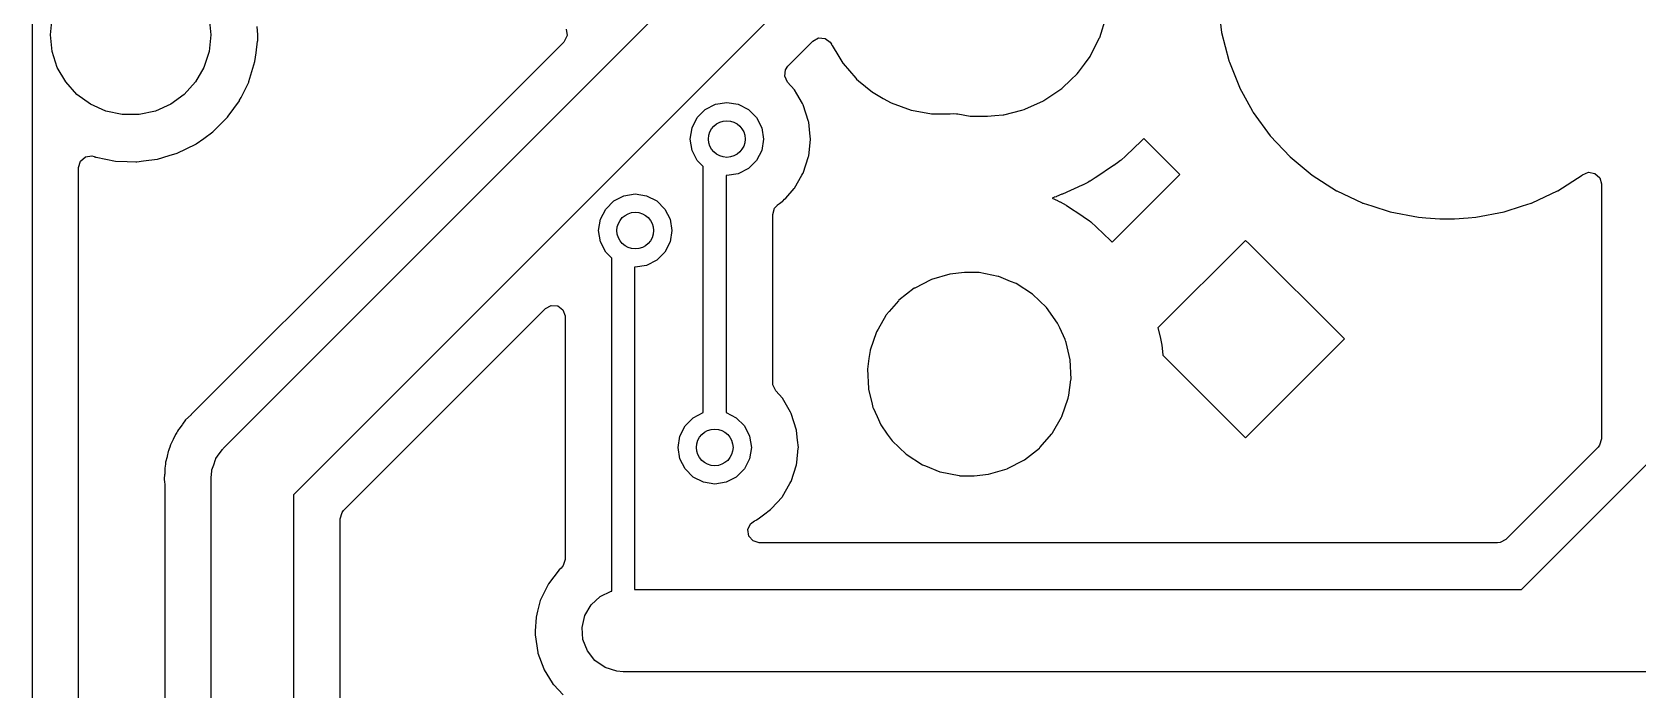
# Model space of a CAD drawing. Extents: x 124.5 to 210, y -114.5 to -26.5.
# Drawn here: x 144.04 to 161.58, y -67.15 to -59.97 of the extents above; entities that cross this region are included whole.
import ezdxf

# ---------------------------------------------------------------- set-up
doc = ezdxf.new("R2010")
doc.units = 0
doc.layers.add('BLACK', color=7, linetype='CONTINUOUS')

msp = doc.modelspace()

# ---------------------------------------------------------------- linework, layer by layer
at = {"layer": 'BLACK', "linetype": 'CONTINUOUS'}
for p, q in [((146.132, -64.5118), (154.002, -56.6418)), ((144.044, -56.9292), (144.044, -68.2469)), ((154.506, -57.41), (146.9, -65.0164)), ((155.706, -60.0224), (155.776, -59.7982)), ((156.998, -59.6574), (157.037, -59.9698)), ((144.244, -59.994), (144.263, -59.8118)), ((145.977, -59.8118), (145.996, -59.994)), ((146.51, -59.994), (146.502, -59.9044)), ((149.876, -59.9322), (149.887, -60.0024)), ((157.037, -59.9698), (157.115, -60.2748)), ((144.263, -60.1762), (144.244, -59.994)), ((145.996, -59.994), (145.977, -60.1762)), ((146.491, -60.1909), (146.507, -60.0652)), ((146.507, -60.0652), (146.508, -60.0619)), ((146.507, -60.0652), (146.507, -60.0652)), ((146.508, -60.0619), (146.509, -60.0208)), ((146.509, -59.9974), (146.51, -59.994)), ((146.509, -60.0208), (146.509, -59.9974)), ((146.509, -59.9974), (146.509, -59.9974)), ((149.851, -60.0736), (147.815, -62.1091)), ((149.857, -60.067), (149.851, -60.0736)), ((149.887, -60.0024), (149.857, -60.067)), ((152.299, -60.3365), (152.572, -60.0631)), ((152.572, -60.0631), (152.635, -60.0291)), ((152.635, -60.0291), (152.706, -60.0342)), ((152.706, -60.0342), (152.762, -60.0767)), ((152.762, -60.0767), (152.774, -60.0969)), ((152.774, -60.0969), (152.774, -60.0965)), ((152.774, -60.0965), (152.777, -60.1013)), ((152.777, -60.1013), (152.779, -60.1062)), ((152.779, -60.1062), (152.782, -60.1108)), ((152.782, -60.1108), (152.782, -60.1108)), ((152.782, -60.1108), (152.855, -60.2317)), ((155.609, -60.2137), (155.704, -60.0271)), ((155.704, -60.0271), (155.706, -60.0224)), ((155.704, -60.0271), (155.704, -60.0271)), ((144.319, -60.3504), (144.263, -60.1762)), ((145.977, -60.1762), (145.921, -60.3504)), ((146.412, -60.5055), (146.478, -60.2876)), ((146.478, -60.2876), (146.491, -60.1909)), ((152.855, -60.2317), (152.898, -60.3033)), ((152.898, -60.3033), (152.902, -60.3073)), ((152.902, -60.3073), (153.041, -60.4677)), ((155.472, -60.4041), (155.539, -60.3135)), ((155.539, -60.3135), (155.6, -60.2317)), ((155.6, -60.2317), (155.609, -60.2137)), ((157.115, -60.2748), (157.117, -60.2785)), ((157.117, -60.2785), (157.117, -60.2785)), ((157.117, -60.2785), (157.122, -60.2926)), ((157.122, -60.2926), (157.231, -60.5676)), ((144.411, -60.5091), (144.319, -60.3504)), ((144.534, -60.6452), (144.411, -60.5091)), ((145.829, -60.5091), (145.706, -60.6452)), ((145.921, -60.3504), (145.829, -60.5091)), ((146.327, -60.678), (146.41, -60.5102)), ((146.41, -60.5102), (146.412, -60.5055)), ((146.41, -60.5102), (146.41, -60.5102)), ((152.264, -60.4459), (152.272, -60.3755)), ((152.294, -60.5099), (152.264, -60.4459)), ((152.272, -60.3755), (152.299, -60.3365)), ((152.372, -60.5955), (152.294, -60.5099)), ((153.041, -60.4677), (153.049, -60.4774)), ((153.049, -60.4774), (153.071, -60.4954)), ((153.071, -60.4954), (153.224, -60.6202)), ((155.295, -60.5774), (155.39, -60.4867)), ((155.39, -60.4867), (155.46, -60.42)), ((155.46, -60.42), (155.472, -60.4041)), ((144.682, -60.7529), (144.534, -60.6452)), ((145.706, -60.6452), (145.558, -60.7529)), ((146.311, -60.7097), (146.327, -60.678)), ((152.397, -60.6404), (152.372, -60.5955)), ((152.457, -60.7435), (152.397, -60.6404)), ((153.224, -60.6202), (153.224, -60.6202)), ((153.224, -60.6202), (153.228, -60.6236)), ((153.228, -60.6236), (153.232, -60.6263)), ((153.232, -60.6263), (153.232, -60.6263)), ((153.232, -60.6263), (153.341, -60.6883)), ((155.095, -60.7132), (155.29, -60.5821)), ((155.29, -60.5821), (155.295, -60.5774)), ((157.231, -60.5676), (157.233, -60.571)), ((157.233, -60.571), (157.233, -60.571)), ((157.233, -60.571), (157.374, -60.8276)), ((144.849, -60.8274), (144.682, -60.7529)), ((145.028, -60.8655), (144.849, -60.8274)), ((145.391, -60.8274), (145.212, -60.8655)), ((145.558, -60.7529), (145.391, -60.8274)), ((146.186, -60.8835), (146.308, -60.7139)), ((146.308, -60.7139), (146.311, -60.7097)), ((151.309, -60.8973), (151.397, -60.8089)), ((151.397, -60.8089), (151.509, -60.752)), ((151.509, -60.752), (151.632, -60.7325)), ((151.632, -60.7325), (151.756, -60.752)), ((151.756, -60.752), (151.868, -60.8089)), ((151.868, -60.8089), (151.956, -60.8973)), ((152.467, -60.7609), (152.457, -60.7435)), ((152.526, -60.9425), (152.467, -60.7609)), ((153.341, -60.6883), (153.428, -60.7377)), ((153.428, -60.7377), (153.645, -60.8163)), ((153.645, -60.8163), (153.65, -60.8173)), ((153.65, -60.8173), (153.65, -60.8173)), ((153.65, -60.8173), (153.868, -60.8566)), ((153.868, -60.8566), (153.868, -60.8566)), ((153.868, -60.8566), (153.872, -60.8574)), ((153.872, -60.8574), (153.889, -60.8582)), ((153.889, -60.8582), (153.894, -60.8584)), ((153.894, -60.8584), (153.894, -60.8584)), ((153.894, -60.8584), (153.896, -60.8585)), ((153.896, -60.8585), (154.058, -60.8585)), ((154.058, -60.8585), (154.071, -60.8574)), ((154.071, -60.8574), (154.109, -60.8542)), ((154.109, -60.8542), (154.142, -60.8557)), ((154.142, -60.8557), (154.156, -60.8583)), ((154.156, -60.8583), (154.289, -60.8823)), ((154.659, -60.8673), (154.856, -60.8163)), ((154.856, -60.8163), (154.881, -60.8097)), ((154.881, -60.8097), (154.886, -60.8075)), ((154.886, -60.8075), (155.09, -60.7154)), ((154.886, -60.8075), (154.886, -60.8075)), ((155.09, -60.7154), (155.095, -60.7132)), ((155.09, -60.7154), (155.09, -60.7154)), ((157.374, -60.8276), (157.383, -60.8435)), ((157.383, -60.8435), (157.568, -61.0982)), ((145.212, -60.8655), (145.028, -60.8655)), ((146.017, -61.0553), (146.178, -60.8946)), ((146.178, -60.8946), (146.186, -60.8835)), ((151.232, -61.1325), (151.252, -61.0089)), ((151.252, -61.0089), (151.309, -60.8973)), ((151.956, -60.8973), (152.013, -61.0089)), ((152.013, -61.0089), (152.032, -61.1325)), ((152.527, -60.9491), (152.526, -60.9425)), ((152.539, -61.067), (152.527, -60.9491)), ((152.527, -60.9491), (152.527, -60.9491)), ((154.289, -60.8823), (154.293, -60.8825)), ((154.293, -60.8825), (154.293, -60.8825)), ((154.293, -60.8825), (154.312, -60.8834)), ((154.312, -60.8834), (154.312, -60.8834)), ((154.312, -60.8834), (154.314, -60.8835)), ((154.314, -60.8835), (154.479, -60.8835)), ((154.479, -60.8835), (154.56, -60.8766)), ((154.56, -60.8766), (154.649, -60.8691)), ((154.649, -60.8691), (154.654, -60.8687)), ((154.649, -60.8691), (154.649, -60.8691)), ((154.654, -60.8687), (154.659, -60.8673)), ((154.659, -60.8673), (154.659, -60.8673)), ((145.627, -61.2877), (145.832, -61.1876)), ((145.832, -61.1876), (145.836, -61.1846)), ((145.836, -61.1846), (145.919, -61.1253)), ((145.836, -61.1846), (145.836, -61.1846)), ((145.919, -61.1253), (146.017, -61.0553)), ((151.252, -61.2561), (151.232, -61.1325)), ((152.032, -61.1325), (152.013, -61.2561)), ((152.527, -61.3158), (152.545, -61.139)), ((152.546, -61.1325), (152.539, -61.067)), ((152.545, -61.139), (152.546, -61.1325)), ((156.16, -61.1537), (155.99, -61.3158)), ((156.164, -61.15), (156.16, -61.1537)), ((156.187, -61.1253), (156.164, -61.15)), ((156.582, -61.5197), (156.187, -61.1253)), ((157.568, -61.0982), (157.784, -61.3278)), ((144.552, -61.4426), (144.572, -61.3745)), ((144.572, -61.3745), (144.626, -61.328)), ((144.626, -61.328), (144.696, -61.3179)), ((144.696, -61.3179), (144.723, -61.3249)), ((144.723, -61.3249), (144.727, -61.3265)), ((144.727, -61.3265), (144.732, -61.3284)), ((144.732, -61.3284), (144.737, -61.3294)), ((144.737, -61.3294), (144.737, -61.3294)), ((144.737, -61.3294), (144.742, -61.3303)), ((144.742, -61.3303), (144.955, -61.3738)), ((144.955, -61.3738), (145.083, -61.3785)), ((145.083, -61.3785), (145.178, -61.3819)), ((145.178, -61.3819), (145.178, -61.3819)), ((145.178, -61.3819), (145.183, -61.3821)), ((145.183, -61.3821), (145.188, -61.3815)), ((145.188, -61.3815), (145.26, -61.3722)), ((145.188, -61.3815), (145.188, -61.3815)), ((145.26, -61.3722), (145.409, -61.3532)), ((145.409, -61.3532), (145.414, -61.3517)), ((145.414, -61.3517), (145.54, -61.3138)), ((145.414, -61.3517), (145.414, -61.3517)), ((145.54, -61.3138), (145.627, -61.2877)), ((151.309, -61.3676), (151.252, -61.2561)), ((151.375, -61.4337), (151.309, -61.3676)), ((151.956, -61.3676), (151.868, -61.4561)), ((152.013, -61.2561), (151.956, -61.3676)), ((152.467, -61.504), (152.526, -61.3224)), ((152.526, -61.3224), (152.527, -61.3158)), ((155.913, -61.382), (155.861, -61.4202)), ((155.917, -61.3787), (155.913, -61.382)), ((155.933, -61.3653), (155.917, -61.3787)), ((155.938, -61.3619), (155.933, -61.3653)), ((155.986, -61.3194), (155.938, -61.3619)), ((155.99, -61.3158), (155.986, -61.3194)), ((157.784, -61.3278), (158.026, -61.5285)), ((144.552, -67.9811), (144.552, -61.4426)), ((151.375, -64.1203), (151.375, -61.4337)), ((151.632, -61.5325), (151.625, -61.5313)), ((151.625, -61.5313), (151.625, -64.1203)), ((151.756, -61.5129), (151.632, -61.5325)), ((151.868, -61.4561), (151.756, -61.5129)), ((152.372, -61.6694), (152.453, -61.5285)), ((152.453, -61.5285), (152.464, -61.5097)), ((152.464, -61.5097), (152.467, -61.504)), ((152.464, -61.5097), (152.464, -61.5097)), ((155.657, -61.5573), (155.602, -61.591)), ((155.662, -61.5544), (155.657, -61.5573)), ((155.856, -61.4232), (155.662, -61.5544)), ((155.843, -62.2591), (156.582, -61.5197)), ((155.861, -61.4202), (155.856, -61.4232)), ((158.026, -61.5285), (158.292, -61.6972)), ((160.708, -61.6972), (160.974, -61.5285)), ((160.974, -61.5285), (160.977, -61.526)), ((160.977, -61.526), (160.979, -61.5241)), ((160.977, -61.526), (160.977, -61.526)), ((160.979, -61.5241), (160.98, -61.5238)), ((160.98, -61.5237), (161.044, -61.4961)), ((160.98, -61.5238), (160.98, -61.5236)), ((160.98, -61.5236), (160.98, -61.5237)), ((161.044, -61.4961), (161.114, -61.5078)), ((161.114, -61.5078), (161.167, -61.5555)), ((161.167, -61.5555), (161.185, -61.6212)), ((150.509, -61.752), (150.632, -61.7325)), ((150.632, -61.7325), (150.756, -61.752)), ((152.275, -61.7766), (152.367, -61.6743)), ((152.367, -61.6743), (152.372, -61.6694)), ((152.367, -61.6743), (152.367, -61.6743)), ((155.293, -61.7363), (155.233, -61.7603)), ((155.298, -61.7342), (155.293, -61.7363)), ((155.512, -61.6378), (155.298, -61.7342)), ((155.517, -61.6355), (155.512, -61.6378)), ((155.574, -61.6065), (155.517, -61.6355)), ((155.579, -61.604), (155.574, -61.6065)), ((155.598, -61.5937), (155.579, -61.604)), ((155.602, -61.591), (155.598, -61.5937)), ((158.292, -61.6972), (158.296, -61.6989)), ((158.296, -61.6989), (158.296, -61.6989)), ((158.296, -61.6989), (158.573, -61.8296)), ((160.427, -61.8296), (160.704, -61.6989)), ((160.704, -61.6989), (160.708, -61.6972)), ((160.704, -61.6989), (160.704, -61.6989)), ((161.185, -61.6212), (161.185, -64.4069)), ((150.252, -62.0089), (150.309, -61.8973)), ((150.309, -61.8973), (150.397, -61.8089)), ((150.397, -61.8089), (150.509, -61.752)), ((150.756, -61.752), (150.868, -61.8089)), ((150.868, -61.8089), (150.956, -61.8973)), ((150.956, -61.8973), (151.013, -62.0089)), ((152.133, -61.9556), (152.154, -61.8875)), ((152.154, -61.8875), (152.185, -61.8537)), ((152.185, -61.8537), (152.187, -61.8526)), ((152.187, -61.8526), (152.208, -61.8373)), ((152.208, -61.8373), (152.238, -61.8152)), ((152.238, -61.8152), (152.244, -61.8113)), ((152.238, -61.8152), (152.238, -61.8152)), ((152.244, -61.8113), (152.263, -61.7894)), ((152.263, -61.7894), (152.275, -61.7766)), ((155.203, -61.7709), (155.184, -61.7766)), ((155.184, -61.7766), (155.243, -61.8035)), ((155.208, -61.7692), (155.203, -61.7709)), ((155.228, -61.7621), (155.208, -61.7692)), ((155.233, -61.7603), (155.228, -61.7621)), ((155.243, -61.8035), (155.248, -61.8061)), ((155.248, -61.8061), (155.269, -61.8171)), ((155.269, -61.8171), (155.275, -61.82)), ((155.275, -61.82), (155.337, -61.8564)), ((155.337, -61.8564), (155.342, -61.8595)), ((155.342, -61.8595), (155.52, -61.9743)), ((158.573, -61.8296), (158.573, -61.8296)), ((158.573, -61.8296), (158.577, -61.8313)), ((158.577, -61.8313), (158.581, -61.8325)), ((158.581, -61.8325), (158.581, -61.8325)), ((158.581, -61.8325), (158.676, -61.8636)), ((158.676, -61.8636), (158.876, -61.9286)), ((160.124, -61.9286), (160.324, -61.8636)), ((160.324, -61.8636), (160.419, -61.8325)), ((160.419, -61.8325), (160.423, -61.8313)), ((160.419, -61.8325), (160.419, -61.8325)), ((160.423, -61.8313), (160.427, -61.8296)), ((160.427, -61.8296), (160.427, -61.8296)), ((150.232, -62.1325), (150.252, -62.0089)), ((151.013, -62.0089), (151.032, -62.1325)), ((152.133, -63.7975), (152.133, -61.9556)), ((155.52, -61.9743), (155.525, -61.9776)), ((155.525, -61.9776), (155.584, -62.0198)), ((155.584, -62.0198), (155.589, -62.0234)), ((155.589, -62.0234), (155.608, -62.0382)), ((155.608, -62.0382), (155.612, -62.042)), ((155.612, -62.042), (155.667, -62.0896)), ((155.667, -62.0896), (155.671, -62.0936)), ((158.876, -61.9286), (159.186, -61.9876)), ((159.186, -61.9876), (159.269, -61.9928)), ((159.269, -61.9928), (159.419, -62.0023)), ((159.419, -62.0023), (159.419, -62.0023)), ((159.419, -62.0023), (159.421, -62.0024)), ((159.421, -62.0024), (159.579, -62.0024)), ((159.579, -62.0024), (159.581, -62.0023)), ((159.581, -62.0023), (159.731, -61.9928)), ((159.581, -62.0023), (159.581, -62.0023)), ((159.731, -61.9928), (159.814, -61.9876)), ((159.814, -61.9876), (160.124, -61.9286)), ((147.815, -62.1091), (145.783, -64.1412)), ((150.252, -62.2561), (150.232, -62.1325)), ((150.309, -62.3676), (150.252, -62.2561)), ((151.013, -62.2561), (150.956, -62.3676)), ((151.032, -62.1325), (151.013, -62.2561)), ((155.671, -62.0936), (155.824, -62.2399)), ((155.824, -62.2399), (155.828, -62.2442)), ((155.828, -62.2442), (155.843, -62.2591)), ((157.296, -62.2401), (156.341, -63.1942)), ((157.334, -62.2717), (157.296, -62.2401)), ((150.375, -62.4337), (150.309, -62.3676)), ((150.375, -66.0688), (150.375, -62.4337)), ((150.956, -62.3676), (150.868, -62.4561)), ((158.378, -63.3158), (157.334, -62.2717)), ((150.632, -62.5325), (150.625, -62.5313)), ((150.625, -62.5313), (150.625, -66.05)), ((150.756, -62.5129), (150.632, -62.5325)), ((150.868, -62.4561), (150.756, -62.5129)), ((154.069, -62.6065), (153.866, -62.6661)), ((154.227, -62.5915), (154.069, -62.6065)), ((154.383, -62.5915), (154.227, -62.5915)), ((154.389, -62.5918), (154.383, -62.5915)), ((154.596, -62.6323), (154.389, -62.5918)), ((153.678, -62.7629), (153.512, -62.8936)), ((153.684, -62.7602), (153.678, -62.7629)), ((153.861, -62.6688), (153.684, -62.7602)), ((153.684, -62.7602), (153.684, -62.7602)), ((153.866, -62.6661), (153.861, -62.6688)), ((153.861, -62.6688), (153.861, -62.6688)), ((154.602, -62.6346), (154.596, -62.6323)), ((154.732, -62.6872), (154.602, -62.6346)), ((154.602, -62.6346), (154.602, -62.6346)), ((154.792, -62.7114), (154.732, -62.6872)), ((154.97, -62.8261), (154.792, -62.7114)), ((149.651, -62.9841), (149.714, -62.9501)), ((149.714, -62.9501), (149.785, -62.9552)), ((149.785, -62.9552), (149.841, -62.9977)), ((153.508, -62.8981), (153.406, -63.0156)), ((153.512, -62.8936), (153.508, -62.8981)), ((153.508, -62.8981), (153.508, -62.8981)), ((155.123, -62.9724), (154.97, -62.8261)), ((147.445, -65.1901), (149.651, -62.9841)), ((149.841, -62.9977), (149.866, -63.0642)), ((149.866, -63.0642), (149.867, -63.0732)), ((149.867, -63.0732), (149.867, -65.7226)), ((153.37, -63.0586), (153.284, -63.2079)), ((153.373, -63.0534), (153.37, -63.0585)), ((153.37, -63.0585), (153.37, -63.0586)), ((153.406, -63.0156), (153.373, -63.0534)), ((155.245, -63.1449), (155.123, -62.9724)), ((153.268, -63.2365), (153.198, -63.4363)), ((153.284, -63.2079), (153.268, -63.2365)), ((155.248, -63.1504), (155.245, -63.1449)), ((155.268, -63.1942), (155.248, -63.1504)), ((155.326, -63.3224), (155.268, -63.1942)), ((156.341, -63.1942), (156.368, -63.3055)), ((156.368, -63.3055), (156.369, -63.3114)), ((156.369, -63.3114), (156.383, -63.3826)), ((157.299, -64.3948), (158.378, -63.3158)), ((153.197, -63.4422), (153.185, -63.5293)), ((153.198, -63.4363), (153.197, -63.4422)), ((153.197, -63.4422), (153.197, -63.4422)), ((155.333, -63.3375), (155.326, -63.3224)), ((155.334, -63.3433), (155.333, -63.3375)), ((155.337, -63.3528), (155.334, -63.3433)), ((155.334, -63.3433), (155.334, -63.3433)), ((155.382, -63.5431), (155.337, -63.3528)), ((156.383, -63.3826), (156.384, -63.3885)), ((156.384, -63.3885), (156.387, -63.4122)), ((156.387, -63.4122), (156.388, -63.4181)), ((156.388, -63.4181), (156.395, -63.4902)), ((156.395, -63.4902), (156.395, -63.4909)), ((156.395, -63.4909), (157.299, -64.3948)), ((153.185, -63.5293), (153.168, -63.6456)), ((153.168, -63.6456), (153.178, -63.8569)), ((155.392, -63.7544), (155.382, -63.5431)), ((152.135, -63.8178), (152.133, -63.7975)), ((152.166, -63.8818), (152.135, -63.8178)), ((155.367, -63.9278), (155.391, -63.7603)), ((155.391, -63.7603), (155.392, -63.7544)), ((155.391, -63.7603), (155.391, -63.7603)), ((152.239, -63.9631), (152.166, -63.8818)), ((152.283, -64.0393), (152.239, -63.9631)), ((153.178, -63.8569), (153.179, -63.8627)), ((153.179, -63.8627), (153.179, -63.8627)), ((153.179, -63.8627), (153.219, -64.0282)), ((155.292, -64.1635), (155.362, -63.9637)), ((155.362, -63.9637), (155.367, -63.9278)), ((145.781, -64.1437), (145.721, -64.2005)), ((145.783, -64.1412), (145.781, -64.1437)), ((151.176, -64.2649), (151.265, -64.1764)), ((151.265, -64.1764), (151.375, -64.1203)), ((151.625, -64.1203), (151.735, -64.1764)), ((151.735, -64.1764), (151.824, -64.2649)), ((152.327, -64.1156), (152.283, -64.0393)), ((152.335, -64.1284), (152.327, -64.1156)), ((152.394, -64.3101), (152.335, -64.1284)), ((153.219, -64.0282), (153.227, -64.0625)), ((153.227, -64.0625), (153.23, -64.068)), ((153.23, -64.068), (153.23, -64.068)), ((153.23, -64.068), (153.273, -64.1635)), ((153.273, -64.1635), (153.315, -64.2551)), ((155.19, -64.3414), (155.289, -64.1687)), ((155.289, -64.1687), (155.292, -64.1635)), ((145.606, -64.3658), (145.586, -64.4128)), ((145.609, -64.36), (145.606, -64.3658)), ((145.625, -64.3377), (145.609, -64.36)), ((145.633, -64.3238), (145.625, -64.3377)), ((145.643, -64.3053), (145.633, -64.3238)), ((145.646, -64.2996), (145.643, -64.3053)), ((145.643, -64.3053), (145.643, -64.3053)), ((145.682, -64.255), (145.646, -64.2996)), ((145.688, -64.2477), (145.682, -64.255)), ((145.721, -64.2005), (145.688, -64.2477)), ((151.12, -64.3764), (151.176, -64.2649)), ((151.824, -64.2649), (151.88, -64.3764)), ((152.394, -64.3166), (152.394, -64.3101)), ((152.405, -64.4212), (152.394, -64.3166)), ((152.394, -64.3166), (152.394, -64.3166)), ((153.315, -64.2551), (153.385, -64.3538)), ((153.385, -64.3538), (153.427, -64.4128)), ((155.052, -64.5019), (155.183, -64.3512)), ((155.183, -64.3512), (155.187, -64.3466)), ((155.187, -64.3466), (155.19, -64.3415)), ((155.19, -64.3415), (155.19, -64.3414)), ((145.53, -64.5449), (145.52, -64.5951)), ((145.532, -64.5387), (145.53, -64.5449)), ((145.53, -64.5449), (145.53, -64.5449)), ((145.542, -64.5137), (145.532, -64.5387)), ((145.548, -64.4984), (145.542, -64.5137)), ((145.555, -64.4722), (145.548, -64.4984)), ((145.579, -64.4276), (145.555, -64.4722)), ((145.582, -64.4212), (145.579, -64.4276)), ((145.586, -64.4128), (145.582, -64.4212)), ((146.088, -64.5712), (146.122, -64.522)), ((146.122, -64.522), (146.128, -64.5175)), ((146.128, -64.5175), (146.132, -64.5118)), ((151.1, -64.5), (151.12, -64.3764)), ((151.12, -64.6236), (151.1, -64.5)), ((151.88, -64.3764), (151.9, -64.5)), ((151.9, -64.5), (151.88, -64.6236)), ((152.396, -64.6657), (152.413, -64.5066)), ((152.414, -64.5), (152.405, -64.4212)), ((152.413, -64.5066), (152.414, -64.5)), ((153.427, -64.4128), (153.437, -64.4276)), ((153.437, -64.4276), (153.59, -64.5739)), ((154.882, -64.6371), (155.048, -64.5064)), ((155.048, -64.5064), (155.052, -64.5019)), ((155.052, -64.5019), (155.052, -64.5019)), ((161.148, -64.496), (160.14, -65.5046)), ((161.165, -64.475), (161.148, -64.496)), ((161.185, -64.4069), (161.165, -64.475)), ((145.497, -64.7026), (145.492, -64.7293)), ((145.5, -64.6865), (145.497, -64.7026)), ((145.501, -64.6657), (145.5, -64.6865)), ((145.502, -64.6594), (145.501, -64.6657)), ((145.518, -64.604), (145.502, -64.6594)), ((145.52, -64.5951), (145.518, -64.604)), ((146.008, -64.7457), (146.028, -64.6891)), ((146.028, -64.6891), (146.046, -64.632)), ((146.046, -64.632), (146.05, -64.6262)), ((146.05, -64.6262), (146.052, -64.6194)), ((146.052, -64.6194), (146.088, -64.5712)), ((151.176, -64.7351), (151.12, -64.6236)), ((151.88, -64.6236), (151.824, -64.7351)), ((152.335, -64.8716), (152.394, -64.6899)), ((152.394, -64.6899), (152.396, -64.6657)), ((153.59, -64.5739), (153.768, -64.6886)), ((153.768, -64.6886), (153.801, -64.7021)), ((153.801, -64.7021), (153.958, -64.7654)), ((154.699, -64.7312), (154.876, -64.6398)), ((154.876, -64.6398), (154.882, -64.6371)), ((154.876, -64.6398), (154.876, -64.6398)), ((160.314, -66.05), (161.694, -64.6697)), ((145.488, -64.8389), (145.487, -64.8535)), ((145.487, -64.8535), (145.489, -64.8716)), ((145.491, -64.7979), (145.488, -64.8389)), ((145.489, -64.8716), (145.491, -64.8825)), ((145.492, -64.7882), (145.491, -64.7979)), ((145.491, -64.8825), (145.492, -64.8983)), ((145.492, -64.7293), (145.492, -64.7357)), ((145.492, -64.7357), (145.492, -64.7882)), ((146, -64.83), (146.006, -64.7596)), ((146, -75.3636), (146, -64.83)), ((146.006, -64.7596), (146.008, -64.7528)), ((146.008, -64.7528), (146.008, -64.7457)), ((151.265, -64.8236), (151.176, -64.7351)), ((151.376, -64.8804), (151.265, -64.8236)), ((151.5, -64.9), (151.376, -64.8804)), ((151.624, -64.8804), (151.5, -64.9)), ((151.735, -64.8236), (151.624, -64.8804)), ((151.824, -64.7351), (151.735, -64.8236)), ((152.239, -65.0369), (152.321, -64.8947)), ((152.321, -64.8947), (152.331, -64.8773)), ((152.331, -64.8773), (152.335, -64.8716)), ((152.331, -64.8773), (152.331, -64.8773)), ((153.958, -64.7654), (153.958, -64.7654)), ((153.958, -64.7654), (153.964, -64.7677)), ((153.964, -64.7677), (154.171, -64.8082)), ((154.171, -64.8082), (154.177, -64.8085)), ((154.177, -64.8085), (154.333, -64.8085)), ((154.333, -64.8085), (154.491, -64.7935)), ((154.491, -64.7935), (154.694, -64.7339)), ((154.694, -64.7339), (154.699, -64.7312)), ((145.492, -64.8983), (145.492, -67.9928)), ((146.9, -65.0164), (146.9, -75.55)), ((152.121, -65.1679), (152.235, -65.0419)), ((152.235, -65.0419), (152.239, -65.0369)), ((152.235, -65.0419), (152.235, -65.0419)), ((147.409, -65.2792), (147.429, -65.2111)), ((147.429, -65.2111), (147.445, -65.1901)), ((151.973, -65.2793), (152.032, -65.2363)), ((152.032, -65.2363), (152.111, -65.1789)), ((152.111, -65.1789), (152.121, -65.1679)), ((147.409, -75.4817), (147.409, -65.2792)), ((151.862, -65.3976), (151.892, -65.333)), ((151.873, -65.4678), (151.862, -65.3976)), ((151.892, -65.333), (151.936, -65.3004)), ((151.936, -65.3004), (151.951, -65.2938)), ((151.951, -65.2938), (151.957, -65.2911)), ((151.951, -65.2938), (151.951, -65.2938)), ((151.957, -65.2911), (151.973, -65.2793)), ((151.919, -65.5215), (151.873, -65.4678)), ((151.987, -65.5415), (151.919, -65.5215)), ((160.051, -65.5415), (151.987, -65.5415)), ((160.078, -65.5386), (160.051, -65.5415)), ((160.14, -65.5046), (160.078, -65.5386)), ((149.867, -65.7226), (149.846, -65.7907)), ((149.802, -65.8356), (149.683, -65.9895)), ((149.823, -65.8183), (149.802, -65.8356)), ((149.846, -65.7907), (149.823, -65.8183)), ((149.68, -65.9952), (149.6, -66.1584)), ((149.683, -65.9895), (149.68, -65.9952)), ((149.68, -65.9952), (149.68, -65.9952)), ((150.247, -66.1278), (150.368, -66.0699)), ((150.368, -66.0699), (150.375, -66.0688)), ((150.625, -66.05), (160.314, -66.05)), ((149.564, -66.2898), (149.548, -66.3526)), ((149.595, -66.1704), (149.564, -66.2898)), ((149.597, -66.1642), (149.595, -66.1703)), ((149.595, -66.1703), (149.595, -66.1704)), ((149.6, -66.1584), (149.597, -66.1642)), ((150.082, -66.3343), (150.149, -66.2186)), ((150.149, -66.2186), (150.247, -66.1278)), ((149.548, -66.359), (149.54, -66.5038)), ((149.548, -66.3526), (149.548, -66.359)), ((150.051, -66.4647), (150.082, -66.3343)), ((150.061, -66.5982), (150.051, -66.4647)), ((149.54, -66.5038), (149.538, -66.5471)), ((149.538, -66.5471), (149.567, -66.7396)), ((150.109, -66.723), (150.061, -66.5982)), ((149.567, -66.7396), (149.569, -66.7456)), ((149.569, -66.7456), (149.569, -66.7456)), ((149.569, -66.7456), (149.632, -66.9164)), ((150.192, -66.828), (150.109, -66.723)), ((149.632, -66.9164), (149.632, -66.9164)), ((149.632, -66.9164), (149.634, -66.9223)), ((149.634, -66.9223), (149.637, -66.9278)), ((149.637, -66.9278), (149.726, -67.0702)), ((150.302, -66.9041), (150.192, -66.828)), ((150.43, -66.9445), (150.302, -66.9041)), ((150.5, -66.95), (150.43, -66.9445)), ((194.413, -66.95), (150.5, -66.95)), ((149.726, -67.0702), (149.737, -67.0878)), ((149.737, -67.0878), (149.741, -67.0925)), ((149.741, -67.0925), (149.741, -67.0925)), ((149.741, -67.0925), (149.843, -67.2007))]:
    msp.add_line(p, q, dxfattribs=at)
at = {"layer": 'BLACK'}
for centre in [(151.632, -61.1325), (150.632, -62.1325), (151.5, -64.5)]:
    msp.add_circle(centre, 0.2, dxfattribs=at)

doc.saveas('drawing.dxf')
